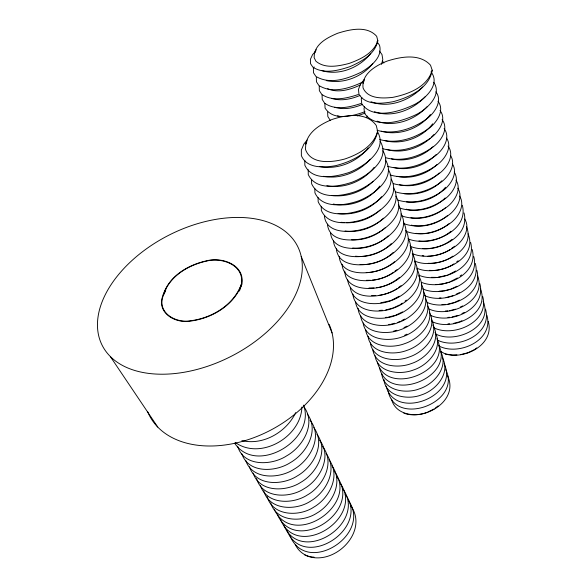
<?xml version="1.0" encoding="UTF-8"?>
<svg xmlns="http://www.w3.org/2000/svg" width="587" height="587" viewBox="0 0 587 587"><rect width="100%" height="100%" fill="white"/><g stroke="black" fill="none" stroke-linecap="round" stroke-linejoin="round"><path stroke-width="0.88" d="M314.397 53.564L314.14 57.636L315.894 61.202C325.037 68.965 338.376 66.177 348.972 63.477C360.484 59.368 373.706 53.197 377.837 40.723L376.671 36.284C366.934 25.329 349.808 29.416 337.562 33.29C328.221 37.297 316.907 42.741 314.397 53.564L316.246 49.69M305.805 144.094L305.453 149.325C310.868 164.94 332.051 162.445 344.789 159.004C358.452 154.418 373.508 146.229 377.624 131.356L376.311 125.574C366.493 111.625 346.183 114.751 332.139 119.447C321.023 124.048 308.3 131.275 305.805 144.094L306.884 141.614M163.135 295.019C155.782 312.548 175.058 323.76 190.401 321.096C212.098 318.352 234.162 305.211 241.881 283.961C244.948 264.532 221.739 256.636 206.264 260.899C187.987 264.942 168.924 276.22 163.135 295.019L165.864 289.743M163.487 294.975C156.208 312.328 175.3 323.415 190.489 320.781C211.958 318.059 233.802 305.057 241.448 284.02C244.493 264.788 221.512 256.952 206.191 261.178C188.089 265.185 169.21 276.352 163.487 294.975L165.409 291.247M432.186 70.191C427.461 87.067 408.376 94.236 392.762 97.369C382.629 98.491 367.924 99.078 363.074 87.991C361.306 73.933 375.805 65.553 386.994 61.136C400.752 56.675 419.588 53.175 430.513 65.186L432.186 70.191C429.229 88.483 409.3 97.288 393.29 101.668C381.983 103.657 365.936 105.719 358.95 94.272L358.474 89.407L360.477 84.139L364.263 79.509M377.624 131.356C373.853 150.918 353.235 161.249 335.581 165.681C324.002 167.743 306.766 168.711 301.366 155.672L301.351 150.023L303.905 144.006L307.177 140.036M381.491 64.357L382.812 59.573L381.983 54.532L379.407 51.025M377.837 40.723C375.108 54.187 361.577 61.576 350.006 66.632C338.347 70.521 324.039 74.38 312.893 67.197L310.494 63.609L310.406 59.302L312.607 54.598L315.681 51.194M238.865 291.482L241.448 284.02M239.562 290.66L241.881 283.961M366.714 117.569L367.257 116.05M364.564 106.819L364.013 108.338L364.52 113.276C375.819 129.808 402.924 121.252 417.445 113.937C427.842 108.257 442.304 94.712 433.72 82.261M361.827 97.442L361.262 98.954L361.761 103.855C373.244 120.32 400.466 111.471 415.053 104.185C425.67 98.535 440.734 84.198 431.005 71.841M363.037 83.427L364.167 80.529M314.111 66.867L313.392 68.437L313.495 72.781L315.901 76.405C329.953 84.983 347.834 78.68 361.423 72.054C370.58 66.558 382.871 57.431 379.525 45.206L376.942 41.728M295.709 412.624C286.493 432.025 263.262 445.643 241.859 440.617M432.634 123.835C422.053 138.011 401.816 145.106 384.668 140.587M430.447 114.48C419.514 128.927 398.764 136.074 381.234 131.253M379.767 186.072C369.472 199.962 350.27 207.666 333.277 204.049M374.146 167.31C363.536 181.295 344.165 189.102 326.856 185.719M368.32 147.851C357.197 162.078 337.158 170.274 319.321 166.466M372.796 63.543C362.238 76.97 343.065 84.271 326.262 80.58M370.69 53.439C359.941 67.534 339.015 76.127 321.793 70.55M393.217 252.461C384.492 260.687 372.085 265.463 360.058 264.458M445.195 197.914C435.884 207.35 421.774 211.68 408.699 209.926M391.265 243.642C382.078 252.748 368.445 257.825 355.524 256.196M445.555 187.238C436.236 198.406 420.769 203.726 406.468 201.891M441.842 180.796C432.384 190.768 417.753 195.361 404.201 193.732M388.146 235.901C378.798 244.574 365.466 249.57 352.684 248M439.245 172.967C429.046 182.873 413.387 188.023 399.409 184.722M385.549 227.404C376.531 235.747 363.896 240.655 351.569 239.826M437.19 164.375C426.881 174.317 411.157 179.527 397.054 176.305M383.487 218.151C373.537 227.822 358.884 232.973 345.068 231.007M436.31 154.381C425.78 165.461 408.801 171.235 393.818 167.522M380.215 209.963C371.211 218.232 358.804 223.06 346.565 222.767M432.993 146.765C422.244 156.927 405.955 162.379 391.382 158.835M381.631 196.689C371.175 209.053 354.188 215.811 338.105 213.536M430.227 138.371C418.641 148.621 401.464 154.029 386.349 149.34M431.452 137.101L433.903 134.555M373.061 181.376C362.436 191.905 346.69 197.386 331.809 195.515M427.314 106.504C415.229 119.741 394.42 127.665 377.133 121.127M370.346 159.165C358.95 171.954 340.599 179.6 323.554 176.305M425.039 96.826C412.793 110.092 391.933 118.097 374.462 111.706M422.728 86.979C410.174 100.348 388.675 108.815 370.991 101.705M435.488 407.936L438.107 405.881M476.761 347.9L474.67 349.514L467.89 352.758L460.369 354.68M457.383 277.974L450.31 281.701M460.157 275.927L461.543 274.899M400.253 304.616L402.3 303.119M405.023 301.124L406.387 300.126M455.666 270.981L448.534 274.731M452.856 256.159C445.812 261.186 436.889 263.754 428.261 263.299M399.292 296.208L390.788 300.603L380.765 302.826M453.92 263.879C446.795 268.597 437.939 271.15 429.391 270.328M456.737 261.817L458.146 260.782M450.346 249.358C443.794 253.848 435.818 255.947 427.923 256.24M451.777 248.316L454.646 246.232M396.929 288.679C383.047 298.255 350.52 301.931 347.541 279.449M398.316 287.674L401.082 285.649M399.417 277.468C392.894 282.846 384.977 286.713 376.538 287.718M452.129 239.313C443.977 245.946 433.162 249.68 422.64 248.572M393.495 272.221C387.369 276.741 379.855 279.559 372.268 280.153M394.904 271.201L397.017 269.668M451.036 231.227C442.216 238.535 430.388 242.585 418.935 240.978M394.581 261.736C386.642 268.332 376.597 272.397 366.237 272.617M449.187 223.552C440.074 231.095 427.82 235.116 416.022 233.347M447.316 215.752C438.115 223.331 425.795 227.396 413.894 225.687M445.408 207.835C435.899 215.664 423.154 219.663 410.893 217.828M427.864 412.001L434.175 408.963M360.528 84.858C350.6 89.635 338.2 93.362 327.612 88.762M360.029 95.424C351.305 99.13 341.282 101.265 331.985 98.528M362.634 104.339C353.976 108.023 343.989 110.092 334.773 107.289M365.202 113.115L357.182 115.881M393.972 307.61L399.468 304.991M395.543 315.241L402.557 311.902M451.249 288.943L456.891 286.265M456.18 294.182L459.379 292.664M397.861 322.38L400.18 321.28M401.728 320.539L404.817 319.071M454.676 302.371L459.445 300.104M403.981 327.583L407.048 326.13M460.296 307.067L462.666 305.937M404.67 335.243L406.96 334.157M461.925 313.553L464.273 312.431M459.636 321.793L461.969 320.685M362.524 82.114C349.434 88.388 332.176 93.869 318.858 85.475L316.452 81.813L316.327 77.433M364.982 111.684C352.89 116.189 333.343 121.282 325.051 108.052L324.868 103.591M358.209 94.536C346.741 98.352 332.528 101.837 321.779 94.397L319.365 90.699L319.218 86.289M360.858 103.532C349.448 107.333 335.265 110.694 324.648 103.187L322.234 99.445L322.065 95.006M447.72 275.12L438.078 277.247M449.495 282.083L442.525 283.969L439.061 284.247M444.322 290.8L450.383 289.178M385.688 309.987L393.18 307.977M446.098 297.543L452.973 295.709M388.102 317.215L394.713 315.454M447.852 304.183L453.824 302.599M391.294 324.112L394.581 323.246M449.576 310.728L455.505 309.158M393.628 331.119L396.885 330.261M452.115 316.958L458.007 315.41M453.78 323.32L458.799 322.014M427.079 412.382C414.187 417.474 395.249 414.517 391.492 399.116M370.588 280.293L366.347 280.3M436.332 277.394L431.306 277.335M374.036 287.923L368.988 287.975M435.591 284.526L437.322 284.387M375.768 295.562L371.586 295.532M379.085 295.305C397.406 293.221 424.012 274.026 412.279 253.423M439.157 291.203L443.464 290.873M439.259 298.057L440.969 297.925M441.901 304.609L445.298 304.367M379.143 310.457L382.416 310.222M445.35 311.022L447.881 310.846M385.358 317.406L387.185 317.281M447.918 317.406L449.598 317.288M388.66 324.45L390.48 324.332M447.947 323.863L449.613 323.753M456.935 354.864L452.643 355.091L445.276 353.939L440.866 351.569M314.06 557.129C305.915 557.019 298.651 551.802 295.239 544.494M341.164 222.304L344.76 222.612M422.192 255.653L423.829 255.822M445.276 353.939C464.809 360.007 494.936 344.452 488.245 321.36M403.819 413.145C425.193 421.077 459.372 400.253 447.492 375.673M337.525 115.918L340.167 116.542M377.081 130.329C394.552 135.135 413.549 128.736 427.674 118.17C435.011 112.3 442.811 100.685 435.87 91.843M379.723 139.53C397.017 144.453 415.934 138.143 429.911 127.614C437.249 121.714 444.873 110.092 437.983 101.258M382.313 148.577C399.439 153.611 418.274 147.388 432.113 136.896C439.443 130.967 446.898 119.344 440.059 110.525M385.644 157.69C402.411 162.438 420.776 156.311 434.277 146.024C441.6 140.066 448.894 128.443 442.106 119.631M387.559 166.275C404.311 171.419 422.882 165.373 436.405 154.99C443.721 149.01 450.853 137.395 444.11 128.597M390.025 174.882C406.615 180.121 425.105 174.156 438.496 163.817C445.57 157.888 452.416 146.999 446.604 138.106M393.319 183.606C409.535 188.478 427.519 182.616 440.551 172.49C447.844 166.466 454.676 154.851 448.035 146.082M395.697 191.934C411.766 196.902 429.669 191.113 442.576 181.031C449.627 175.058 456.194 164.177 450.464 155.328M406.255 209.17L407.884 209.676M398.037 200.138C413.96 205.186 431.783 199.477 444.564 189.425C451.601 183.445 458.036 172.563 452.342 163.729M399.483 207.937C415.457 213.521 433.639 207.886 446.524 197.687C453.546 191.685 459.856 180.811 454.199 171.998M411.443 225.092L413.057 225.613M401.757 215.869C417.577 221.534 435.686 215.979 448.453 205.817C455.461 199.8 461.639 188.933 456.018 180.143M304.58 554.869C332.433 568.678 370.148 532.027 350.476 505.348M403.995 223.684C419.668 229.422 437.704 223.948 450.354 213.815C457.339 207.791 463.4 196.924 457.816 188.156M406.197 231.381C421.723 237.185 439.685 231.792 452.217 221.688C459.188 215.649 465.124 204.797 459.584 196.051M408.361 238.953C428.723 247.523 469.38 231.821 462.321 205.259M410.496 246.408C431.049 254.993 470.906 239.606 464.031 212.912M412.602 253.753C427.71 259.748 445.445 254.589 457.647 244.588C464.559 238.513 470.158 227.697 464.728 219.01M414.671 260.988C434.696 270.431 477.436 252.718 466.386 226.443M416.711 268.12C436.684 277.68 479.08 259.946 468.03 233.758M418.722 275.142C439.223 284.181 477.436 268.839 470.62 242.416M421.51 282.362C441.842 290.881 479.08 275.501 472.205 249.526M422.655 288.87C442.972 298.167 480.709 282.707 473.768 256.534M424.577 295.591C444.799 305.005 482.309 289.486 475.309 263.431M427.27 302.525C447.338 311.396 483.857 295.848 476.835 270.24M429.134 309.055C449.158 318.506 487.958 301.043 477.37 275.479M430.183 315.175C450.134 324.912 486.946 309.254 479.806 283.558M431.995 321.515C451.924 331.853 490.974 314.265 480.313 288.613M433.786 327.773C453.56 337.716 489.925 321.97 482.697 296.508M435.554 333.937C455.329 344.474 493.858 326.798 483.174 301.38M437.293 340.02C456.891 350.153 492.809 334.326 485.508 309.107M439.01 346.022C458.52 356.243 494.225 340.379 486.887 315.27M235.13 442.371C260.386 460.663 301.116 437.014 301.901 407.04M303.963 406.93C316.554 423.858 302.738 446.766 286.698 455.835C271.774 465.616 243.517 466.929 237.662 446.237M307.28 413.93C319.798 430.733 306.282 453.597 290.301 462.651C275.567 472.205 248.272 473.599 241.793 453.714M309.98 420.131C323.364 436.64 310.017 460.267 293.838 469.343C279.155 478.897 252.05 480.049 245.645 460.281M313.759 427.563C326.123 444.146 313.179 466.9 297.308 475.918C282.685 485.471 255.771 486.381 249.424 466.738M316.914 434.211C329.204 450.677 316.532 473.379 300.72 482.382C286.148 491.921 259.425 492.61 253.144 473.085M319.46 440.074C332.58 456.26 320.076 479.696 304.073 488.729C289.391 498.488 262.154 498.598 256.563 478.537M322.512 446.502C335.551 462.578 323.312 485.948 307.368 494.973C292.898 504.497 266.557 504.747 260.386 485.456M326.071 453.487C338.134 469.637 326.24 492.148 310.611 501.107C296.024 510.844 269.184 510.521 263.688 490.71M329.021 459.702C341.01 475.749 329.358 498.194 313.796 507.131C299.26 516.861 272.61 516.333 267.166 496.646M331.926 465.821C343.843 481.758 332.433 504.145 316.929 513.067C302.525 522.665 276.396 522.129 270.702 502.876M334.238 471.17C359.809 505.077 292.825 549.19 274.327 509.501M337.048 477.092C362.583 510.866 296.053 554.803 277.644 515.151M340.365 483.585C364.674 517.822 297.609 560.475 280.63 519.84M343.087 489.323C367.367 523.435 300.742 565.89 283.837 525.314M345.229 494.313C370.984 528.08 304.022 571.635 286.999 530.707M348.407 500.535C372.613 534.39 306.854 576.456 290.103 536.012M234.778 443.39C256.534 475.712 316.408 439.619 303.56 405.125M382.35 60.887L383.891 63M110.341 356.566L157.742 427.05M377.353 131.51C388.55 149.971 364.013 166.701 349.155 172.468C335.507 176.907 312.35 181.669 304.844 165.218L304.807 160.346M380.141 141.232C391.302 159.591 367.183 176.408 352.295 182.131C338.472 186.835 315.901 190.819 308.263 174.596L308.204 169.702M382.871 150.786C394.002 169.041 370.287 185.94 355.377 191.611C341.583 196.337 319.123 200.013 311.624 183.804L311.55 179.71M330.246 120.342L327.832 116.534L327.627 112.044M385.564 160.163C396.651 178.316 373.332 195.295 358.4 200.923C344.642 205.663 322.292 209.038 314.925 192.852L314.837 188.743M388.205 169.386C399.255 187.436 376.326 204.481 361.365 210.065C347.636 214.813 325.403 217.902 318.169 201.745L318.059 197.614M391.228 179.138C401.126 197.085 379.07 213.477 364.285 219.046C350.586 223.801 328.471 226.611 321.353 210.484L321.228 206.338M393.782 188.045C403.188 205.861 382.335 222.473 367.146 227.866C353.829 232.782 326.189 235.431 324.376 215.745M395.858 196.102C406.776 213.844 384.962 231.065 369.964 236.532C356.625 241.477 329.219 243.781 327.443 224.175M398.324 204.702C408.728 222.282 388.124 239.782 372.73 245.043C359.369 250.011 332.205 251.992 330.452 232.467M401.17 213.866C410.518 231.351 390.604 248.154 375.445 253.415C362.069 258.405 335.133 260.063 333.423 240.626M403.555 222.187C412.874 239.562 393.268 256.416 378.116 261.633C364.718 266.645 338.024 267.995 336.336 248.646M405.896 230.368C415.192 247.641 395.873 264.546 380.743 269.719C367.33 274.753 340.864 275.795 339.205 256.534M408.2 238.425C417.467 255.587 398.441 272.537 383.326 277.673C369.898 282.714 343.666 283.462 342.03 264.297M410.049 245.63C420.263 262.683 401.207 280.417 385.864 285.487C372.253 290.719 345.45 290.829 344.752 271.084M414.892 261.802C424.071 278.649 405.874 295.709 390.817 300.735C377.294 305.988 353.125 305.6 350.278 287.689M417.056 269.345C426.191 286.096 408.266 303.185 393.231 308.175C379.584 313.627 354.724 312.592 352.875 294.124M418.766 276.066C428.803 292.7 410.885 310.56 395.609 315.49C382.108 320.744 358.297 319.886 355.539 302.136M421.275 284.086C430.344 300.632 412.94 317.772 397.949 322.696C384.309 328.14 359.838 326.636 358.048 308.344M423.337 291.291C432.37 307.727 415.214 324.89 400.246 329.784C386.62 335.221 362.333 333.497 360.572 315.292M425.362 298.379C434.365 314.72 417.452 331.897 402.513 336.755C389.049 342.001 365.767 340.482 363.126 322.989M427.769 306.069C435.774 322.322 419.419 338.772 404.744 343.622C391.294 348.861 368.181 347.137 365.576 329.725M429.332 312.233C438.254 328.382 421.826 345.589 406.938 350.38C393.503 355.612 370.566 353.697 367.99 336.366M431.269 319.005C440.155 335.052 423.953 352.273 409.102 357.035C395.682 362.26 372.914 360.154 370.375 342.903M432.773 324.963C442.481 340.915 426.331 358.862 411.23 363.595C397.825 368.805 375.225 366.508 372.716 349.346M435.062 332.249C443.867 348.113 428.121 365.334 413.329 370.045C399.938 375.247 377.507 372.774 375.027 355.7M436.911 338.728C453.127 371.131 386.055 397.377 377.309 361.952M438.738 345.112C454.932 377.492 388.264 403.533 379.547 368.122M440.543 351.4C449.224 366.978 434.123 384.206 419.426 388.836C405.911 394.2 383.252 390.744 381.682 373.347M442.319 357.6C450.955 373.09 436.068 390.311 421.4 394.919C407.899 400.261 385.417 396.643 383.861 379.334M444.066 363.713C460.039 396.122 394.963 421.415 386.092 386.092M445.79 369.737C462.072 402.411 395.44 427.571 388.124 391.067M301.197 256.402A109.542 68.114 -26.9 0 1 162.408 374.22A109.542 68.114 -26.9 0 1 136.015 256.959A109.542 68.114 -26.9 0 1 301.197 256.402L332.066 332.961M329.124 324.362A100.788 69.149 -27.9 0 1 266.014 432.487A100.788 69.149 -27.9 0 1 147.608 411.59"/></g></svg>
